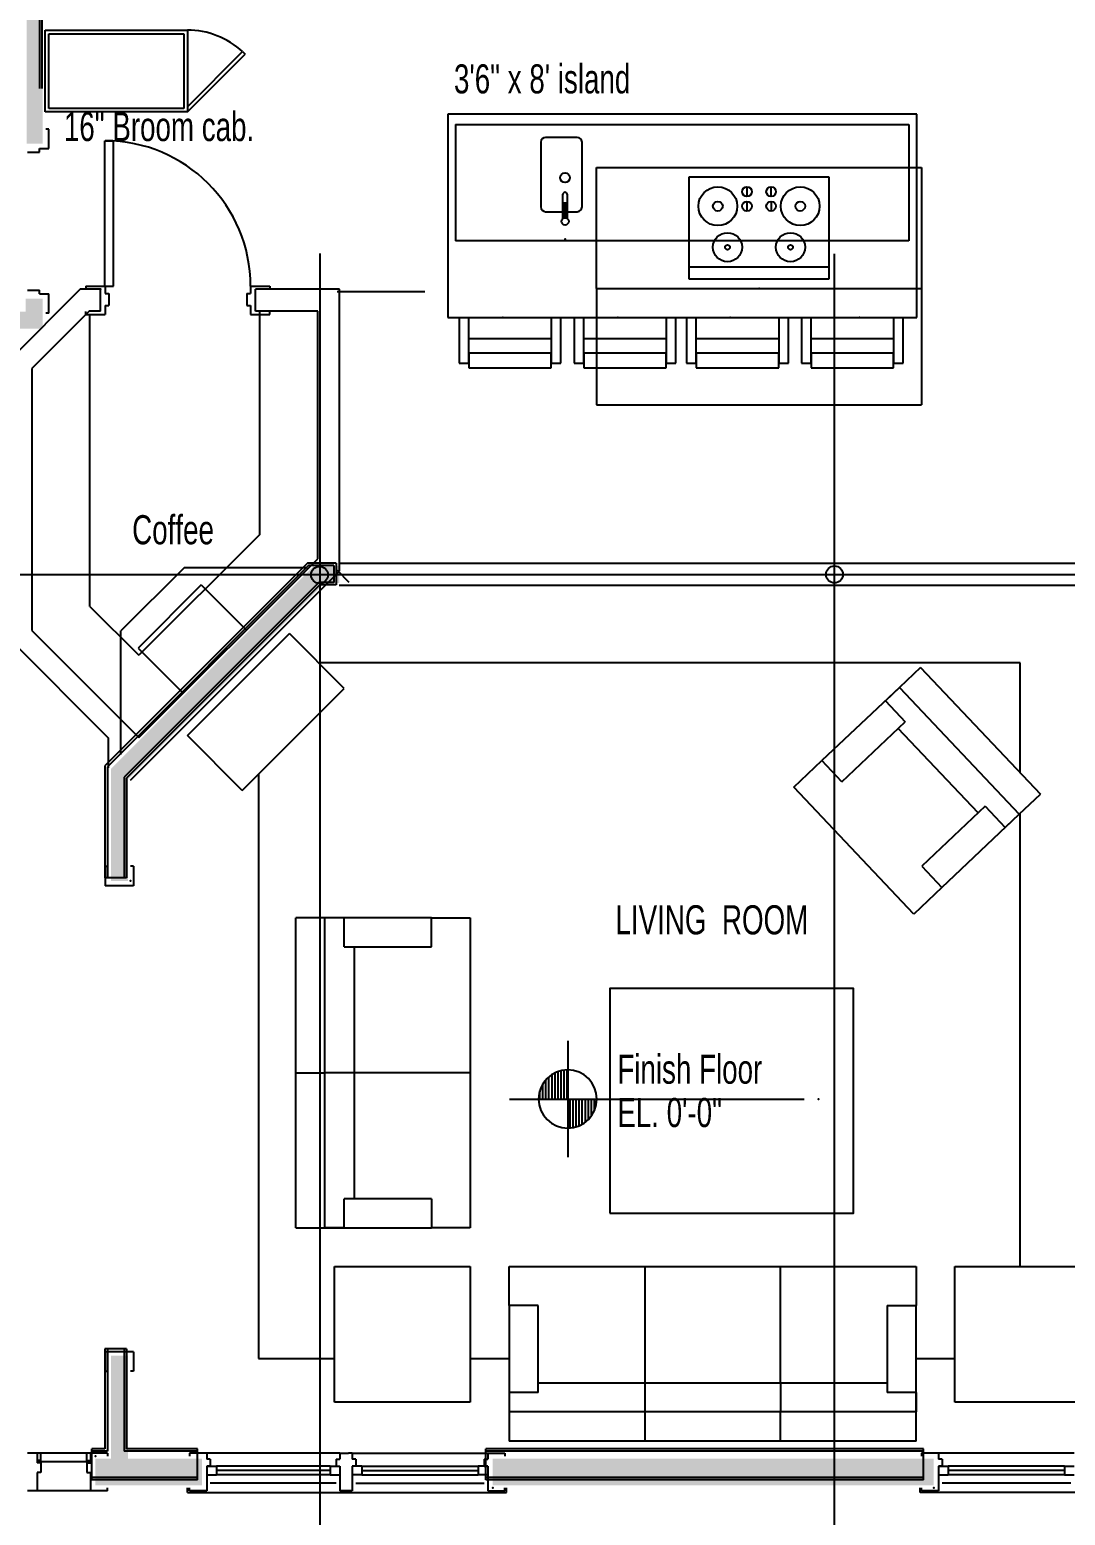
# Model space of a CAD drawing. Extents: x -743 to 664, y -463 to 298.
# Drawn here: x 0.6 to 214.3, y -292.5 to 14.1 of the extents above; entities that cross this region are included whole.
import ezdxf
from ezdxf.enums import TextEntityAlignment as Align

# ---------------------------------------------------------------- set-up
doc = ezdxf.new("R2010")
doc.units = 0
doc.header["$MEASUREMENT"] = 0
for name, color, linetype in [('1.1COLLINE', 7, 'Continuous'), ('1.1COLUMNS', 51, 'Continuous'), ('1.1DEMO', 3, 'Continuous'), ('1.1DRWDWS', 1, 'Continuous'), ('1.1FILL', 7, 'Continuous'), ('1.1NOTES', 11, 'Continuous'), ('1.1RMNAMES', 5, 'Continuous'), ('1.1WALL', 7, 'Continuous')]:
    doc.layers.add(name, color=color, linetype=linetype)
doc.styles.add('DCADTXTSTYLE30', font='ARIAL NARROW')
doc.styles.add('DCADTXTSTYLE31', font='ARIAL NARROW')
doc.styles.add('DCADTXTSTYLE33', font='ARIAL NARROW')
doc.styles.add('DCADTXTSTYLE37', font='ARIAL NARROW')
doc.styles.add('DCADTXTSTYLE44', font='ARIAL NARROW')
doc.styles.add('DCADTXTSTYLE56', font='ARIAL NARROW')

# ---------------------------------------------------------------- blocks, each defined once
blk = doc.blocks.new('ARCHSM8')
at = {"color": 1, "linetype": 'Continuous', "ltscale": 12.015892}
for p, q in [((0, 12.01), (0, -12.01)), ((-12.01, 0), (12.01, 0))]:
    blk.add_line(p, q, dxfattribs=at)
at = {"color": 3, "linetype": 'Continuous', "ltscale": 12.015892}
for p, q in [((-5.13, 0), (-5.13, 3.12)), ((-4.51, 0), (-4.51, 3.97)), ((-3.88, 0), (-3.88, 4.59)), ((-3.25, 0), (-3.25, 5.05)), ((-2.63, 0), (-2.63, 5.4)), ((-2, 0), (-2, 5.66)), ((-1.38, 0), (-1.38, 5.85)), ((-0.75, 0), (-0.75, 5.96)), ((-0.13, 0), (-0.13, 6.01)), ((-5.76, 0), (-5.76, 1.72)), ((0.5, -5.99), (0.5, 0)), ((1.13, -5.9), (1.13, 0)), ((1.75, -5.75), (1.75, 0)), ((2.38, -5.52), (2.38, 0)), ((3, -5.2), (3, 0)), ((3.63, -4.79), (3.63, 0)), ((4.26, -4.24), (4.26, 0)), ((4.88, -3.5), (4.88, 0)), ((5.51, -2.4), (5.51, 0))]:
    blk.add_line(p, q, dxfattribs=at)
for start, end in [(90, 180), (0, 90), (180, 270), (270, 360)]:
    blk.add_arc((0, 0), 6.01, start, end, dxfattribs=at)

msp = doc.modelspace()

# ---------------------------------------------------------------- hatches: boundary and pattern name
at = {"layer": '1.1FILL', "linetype": 'Continuous', "ltscale": 8}
for points in [[(-21.05, 81.2), (-17.55, 81.24), (-17.55, 73.72), (29.95, 73.72), (29.95, 68.22), (3.31, 68.22), (3.31, -9.35), (0, -9.34), (-0.02, 55.72), (-17.55, 55.73), (-17.55, 59.22), (-0.01, 59.22), (-0.01, 68.22), (-17.55, 68.22), (-17.55, 63.07), (-21.05, 63.07)], [(-0.19, -47.53), (3.31, -47.53), (3.28, -41.35), (-0.18, -41.35), (-0.19, -44.03), (-46.39, -44.03), (-46.39, -47.53), (-46.39, -44.03), (-82.05, -44.03), (-82.05, -21.78), (-85.55, -21.78), (-85.55, -44.03), (-122.81, -44.03), (-122.81, -47.53)], [(20.93, -140.55), (61.46, -100.03), (64.53, -100.03), (64.53, -96.53), (59.3, -96.53), (17.43, -138.4)], [(20.93, -140.55), (17.43, -138.4), (17.43, -161.52), (20.93, -161.52)], [(36.2, -286.28), (36.2, -280.78), (20.93, -280.78), (20.93, -259.52), (17.43, -259.52), (17.43, -280.78), (14.2, -280.78), (14.2, -286.28)], [(187.2, -286.28), (187.2, -280.78), (96.2, -280.78), (96.2, -286.28)]]:
    msp.add_hatch(color=7, dxfattribs=at).paths.add_polyline_path(points, flags=0)

# ---------------------------------------------------------------- linework, layer by layer
at = {"layer": '1.1COLLINE', "color": 7, "linetype": 'Continuous', "ltscale": 96}
for p, q in [((60.58, -315.69), (60.58, -32.01)), ((166.7, -315.79), (166.7, -32.1)), ((-250.48, -98.28), (330.5, -98.28))]:
    msp.add_line(p, q, dxfattribs=at)
at = {"layer": '1.1COLUMNS', "color": 51, "linetype": 'Continuous', "ltscale": 12}
for p, q in [((64.08, -39.91), (82.17, -39.91)), ((64.08, -97.41), (66.52, -99.85))]:
    msp.add_line(p, q, dxfattribs=at)
at = {"layer": '1.1COLUMNS', "color": 1, "linetype": 'Continuous', "ltscale": 12}
for centre in [(60.45, -98.37), (166.7, -98.28)]:
    msp.add_circle(centre, 1.75, dxfattribs=at)
at = {"layer": '1.1DEMO', "color": 11, "linetype": 'Continuous', "ltscale": 2}
for p, q in [((16.17, -38.78), (16.17, -8.78)), ((16.17, -8.78), (17.92, -8.78)), ((17.92, -38.78), (17.92, -8.78)), ((117.58, -14.28), (184.7, -14.28)), ((117.58, -39.28), (117.58, -14.28)), ((184.7, -14.28), (184.7, -39.28)), ((136.64, -16.28), (136.64, -37.28)), ((165.64, -16.28), (136.64, -16.28)), ((148.64, -18.28), (148.64, -20.28)), ((153.64, -20.28), (153.64, -18.28)), ((165.64, -37.28), (165.64, -16.28)), ((148.64, -21.28), (148.64, -23.28)), ((153.64, -21.28), (153.64, -23.28)), ((136.64, -34.78), (165.64, -34.78)), ((11.08, -39.41), (-3.42, -53.9)), ((15.22, -39.41), (11.08, -39.41)), ((12.22, -38.78), (16.22, -38.78)), ((12.22, -38.78), (12.22, -39.41)), ((15.22, -43.91), (15.22, -39.41)), ((16.17, -38.78), (17.92, -38.78)), ((16.22, -38.78), (16.22, -40.28)), ((46.22, -38.78), (50.22, -38.78)), ((46.22, -38.78), (46.22, -40.28)), ((47.22, -43.91), (47.22, -39.41)), ((64.58, -39.41), (47.22, -39.41)), ((50.22, -38.78), (50.22, -39.41)), ((64.58, -97.61), (64.58, -39.41)), ((117.58, -39.28), (184.7, -39.28)), ((117.58, -39.28), (117.58, -63.28)), ((136.64, -37.28), (165.64, -37.28)), ((184.7, -39.28), (184.7, -63.28)), ((16.22, -40.28), (16.97, -40.28)), ((16.22, -42.78), (16.22, -44.66)), ((16.22, -42.78), (16.97, -42.78)), ((16.97, -40.28), (16.97, -42.78)), ((45.47, -40.28), (46.22, -40.28)), ((45.47, -40.28), (45.47, -42.78)), ((45.47, -42.78), (46.22, -42.78)), ((46.22, -42.78), (46.22, -44.66)), ((12.94, -43.91), (1.08, -55.76)), ((12.22, -44.66), (12.22, -44.03)), ((12.22, -44.66), (16.22, -44.66)), ((15.22, -43.91), (12.94, -43.91)), ((13.08, -104.87), (13.08, -44.66)), ((46.22, -44.66), (50.22, -44.66)), ((60.08, -43.91), (47.22, -43.91)), ((48.08, -43.91), (48.08, -90.07)), ((50.22, -44.66), (50.22, -44.03)), ((60.08, -95.04), (60.08, -43.91)), ((1.08, -55.76), (1.08, -109.84)), ((117.58, -63.28), (184.7, -63.28)), ((48.08, -90.07), (23.18, -114.97)), ((23.18, -131.94), (60.08, -95.04)), ((21.43, -140.76), (64.58, -97.61)), ((13.08, -104.87), (23.18, -114.97)), ((1.08, -109.84), (23.18, -131.94)), ((-3.42, -111.7), (16.93, -132.05)), ((16.93, -138.19), (16.93, -132.1))]:
    msp.add_line(p, q, dxfattribs=at)
for centre, radius in [((142.64, -22.28), 4), ((148.64, -19.28), 1), ((153.64, -19.28), 1), ((159.64, -22.28), 4), ((142.64, -22.28), 1), ((148.64, -22.28), 1), ((153.64, -22.28), 1), ((159.64, -22.28), 1), ((144.64, -30.75), 3), ((144.64, -30.75), 0.5), ((157.64, -30.75), 3), ((157.64, -30.75), 0.5)]:
    msp.add_circle(centre, radius, dxfattribs=at)
msp.add_arc((16.22, -38.78), 30, 0, 90, dxfattribs=at)
for p in [(15.22, -39.41), (151.14, -39.28)]:
    msp.add_point(p, dxfattribs=at)
at = {"layer": '1.1DRWDWS', "color": 3, "linetype": 'Continuous', "ltscale": 12}
for p, q in [((3.81, 14.06), (33.17, 14.06)), ((3.81, -2.83), (3.81, 14.06)), ((4.56, 13.31), (32.42, 13.31)), ((4.56, -2.08), (4.56, 13.31)), ((32.42, 13.31), (32.42, -2.08)), ((33.17, 14.06), (33.17, -2.83)), ((33.17, -1.77), (44.57, 9.63)), ((44.57, 9.63), (45.1, 9.1)), ((33.17, -2.83), (45.1, 9.1)), ((33.17, -2.83), (3.81, -2.83)), ((32.42, -2.08), (4.56, -2.08)), ((183.7, -3.28), (86.92, -3.28)), ((86.92, -3.28), (86.92, -45.28)), ((183.7, -45.28), (183.7, -3.28)), ((4.57, -6.35), (3.94, -6.35)), ((4.57, -44.35), (3.94, -44.35)), ((86.92, -45.28), (183.7, -45.28)), ((32.48, -96.91), (19.46, -109.92)), ((57.9, -96.91), (32.48, -96.91)), ((19.46, -135.45), (19.46, -109.92)), ((16.18, -158.52), (16.81, -158.52)), ((22.06, -158.52), (21.43, -158.52)), ((16.18, -262.71), (16.81, -262.71)), ((22.06, -262.71), (21.43, -262.71)), ((2.95, -279.65), (0.2, -279.65)), ((2.2, -279.65), (2.2, -281.65)), ((12.95, -281.39), (2.2, -281.39)), ((16.7, -279.65), (12.45, -279.65)), ((13.2, -279.65), (13.2, -281.65)), ((16.7, -279.65), (16.7, -280.28)), ((2.2, -283.65), (2.2, -287.4)), ((13.2, -283.65), (13.2, -287.4)), ((37.16, -282.34), (39.16, -282.34)), ((37.16, -284.09), (39.16, -284.09)), ((39.16, -282.34), (39.16, -284.09)), ((62.65, -283.22), (39.16, -283.22)), ((62.65, -282.34), (62.65, -284.09)), ((62.65, -282.34), (64.65, -282.34)), ((62.65, -284.09), (64.65, -284.09)), ((69.2, -282.34), (67.2, -282.34)), ((69.2, -284.09), (67.2, -284.09)), ((69.2, -282.34), (69.2, -284.09)), ((69.2, -283.22), (93.2, -283.22)), ((93.2, -282.34), (93.2, -284.09)), ((95.2, -282.34), (93.2, -282.34)), ((95.2, -284.09), (93.2, -284.09)), ((188.2, -282.34), (190.2, -282.34)), ((188.2, -284.09), (190.2, -284.09)), ((190.2, -282.34), (190.2, -284.09)), ((214.2, -283.22), (190.2, -283.22)), ((214.2, -282.34), (214.2, -284.09)), ((214.2, -282.34), (216.2, -282.34)), ((214.2, -284.09), (216.2, -284.09)), ((2.2, -287.4), (0.2, -287.4)), ((16.7, -287.4), (13.2, -287.4)), ((16.7, -287.4), (16.7, -286.78))]:
    msp.add_line(p, q, dxfattribs=at)
at = {"layer": '1.1DRWDWS', "color": 1, "linetype": 'Continuous', "ltscale": 8}
for p, q in [((88.53, -5.44), (182.07, -5.44)), ((88.53, -5.44), (88.53, -29.44)), ((182.07, -5.44), (182.07, -29.44)), ((182.07, -29.44), (88.53, -29.44)), ((230.7, -96.03), (64.53, -96.03)), ((36.01, -100.44), (23, -113.46)), ((36.01, -100.44), (45.35, -109.78)), ((230.7, -100.53), (64.53, -100.53)), ((23, -113.46), (32.33, -122.79))]:
    msp.add_line(p, q, dxfattribs=at)
at = {"layer": '1.1DRWDWS', "color": 3, "linetype": 'Continuous', "ltscale": 24}
for p, q in [((4.57, -10.35), (4.57, -6.35)), ((0.19, -11.1), (2.69, -11.1)), ((2.69, -10.35), (4.57, -10.35)), ((2.69, -11.1), (2.69, -10.35)), ((0.19, -39.6), (2.69, -39.6)), ((2.69, -40.35), (2.69, -39.6)), ((2.69, -40.35), (4.57, -40.35)), ((4.57, -44.35), (4.57, -40.35)), ((16.18, -158.52), (16.18, -162.52)), ((22.06, -158.52), (22.06, -162.52)), ((22.06, -162.52), (16.18, -162.52)), ((16.18, -258.71), (16.18, -262.71)), ((22.06, -258.71), (16.18, -258.71)), ((22.06, -258.71), (22.06, -262.71)), ((2.95, -281.15), (2.2, -281.15)), ((2.95, -281.65), (2.2, -281.65)), ((2.95, -281.15), (2.95, -279.65)), ((2.95, -281.65), (2.95, -283.65)), ((12.45, -281.15), (12.45, -279.65)), ((12.45, -281.15), (13.2, -281.15)), ((12.45, -281.65), (13.2, -281.65)), ((12.45, -281.65), (12.45, -283.65)), ((37.16, -279.65), (33.58, -279.65)), ((33.58, -279.65), (33.58, -280.28)), ((37.16, -279.65), (37.16, -280.84)), ((37.91, -280.84), (37.16, -280.84)), ((37.91, -280.84), (37.91, -282.34)), ((63.9, -280.84), (64.65, -280.84)), ((63.9, -280.84), (63.9, -282.34)), ((64.65, -279.65), (66.4, -279.65)), ((64.65, -279.65), (64.65, -280.84)), ((67.2, -279.65), (66.45, -279.65)), ((67.2, -279.65), (67.2, -280.84)), ((67.95, -280.84), (67.2, -280.84)), ((67.95, -280.84), (67.95, -282.34)), ((94.45, -280.84), (95.2, -280.84)), ((94.45, -280.84), (94.45, -282.34)), ((95.2, -279.65), (95.2, -280.84)), ((95.2, -279.65), (98.7, -279.65)), ((98.7, -279.65), (98.7, -280.28)), ((188.2, -279.65), (184.7, -279.65)), ((184.7, -279.65), (184.7, -280.28)), ((188.2, -279.65), (188.2, -280.84)), ((188.95, -280.84), (188.2, -280.84)), ((188.95, -280.84), (188.95, -282.34)), ((2.95, -283.65), (2.2, -283.65)), ((12.45, -283.65), (13.2, -283.65)), ((37.16, -282.34), (37.16, -287.4)), ((37.91, -282.34), (37.16, -282.34)), ((63.9, -282.34), (64.65, -282.34)), ((64.65, -282.34), (64.65, -287.4)), ((67.95, -282.34), (67.2, -282.34)), ((67.2, -282.34), (67.2, -287.4)), ((94.45, -282.34), (95.2, -282.34)), ((95.2, -282.34), (95.2, -287.4)), ((188.2, -282.34), (188.2, -287.4)), ((188.95, -282.34), (188.2, -282.34)), ((33.58, -287.4), (33.58, -286.78)), ((37.16, -287.4), (33.58, -287.4)), ((67.2, -287.4), (64.65, -287.4)), ((95.2, -287.4), (98.7, -287.4)), ((98.7, -287.4), (98.7, -286.78)), ((184.7, -287.4), (184.7, -286.78)), ((188.2, -287.4), (184.7, -287.4))]:
    msp.add_line(p, q, dxfattribs=at)
at = {"layer": '1.1DRWDWS', "color": 1, "linetype": 'Continuous', "ltscale": 12}
for p, q in [((106.11, -9.07), (106.11, -22.41)), ((113.61, -8.07), (107.11, -8.07)), ((114.61, -22.41), (114.61, -9.07)), ((110.61, -19.91), (110.61, -24.91)), ((111.61, -24.91), (111.61, -19.91)), ((107.11, -23.41), (110.61, -23.41)), ((111.36, -21.66), (110.86, -21.66)), ((110.86, -21.66), (110.86, -24.66)), ((111.36, -24.66), (111.36, -21.66)), ((111.61, -23.41), (113.61, -23.41)), ((89.26, -45.28), (89.26, -54.64)), ((91.26, -54.64), (91.26, -45.28)), ((91.26, -52.64), (91.26, -45.28)), ((108.26, -45.28), (108.26, -54.64)), ((108.26, -45.28), (108.26, -52.64)), ((110.26, -54.64), (110.26, -45.28)), ((112.97, -45.28), (112.97, -54.64)), ((114.97, -54.64), (114.97, -45.28)), ((114.97, -52.64), (114.97, -45.28)), ((131.97, -45.28), (131.97, -54.64)), ((131.97, -45.28), (131.97, -52.64)), ((133.97, -54.64), (133.97, -45.28)), ((136.2, -45.28), (136.2, -54.64)), ((138.2, -54.64), (138.2, -45.28)), ((138.2, -52.64), (138.2, -45.28)), ((155.2, -45.28), (155.2, -54.64)), ((155.2, -45.28), (155.2, -52.64)), ((157.2, -54.64), (157.2, -45.28)), ((159.9, -45.28), (159.9, -54.64)), ((161.9, -54.64), (161.9, -45.28)), ((161.9, -52.64), (161.9, -45.28)), ((178.9, -45.28), (178.9, -54.64)), ((178.9, -45.28), (178.9, -52.64)), ((180.9, -54.64), (180.9, -45.28)), ((108.26, -49.64), (91.26, -49.64)), ((131.97, -49.64), (114.97, -49.64)), ((155.2, -49.64), (138.2, -49.64)), ((178.9, -49.64), (161.9, -49.64)), ((89.26, -54.64), (91.26, -54.64)), ((91.26, -52.64), (91.26, -55.64)), ((108.26, -52.64), (91.26, -52.64)), ((108.26, -55.64), (108.26, -52.64)), ((108.26, -54.64), (110.26, -54.64)), ((112.97, -54.64), (114.97, -54.64)), ((114.97, -52.64), (114.97, -55.64)), ((131.97, -52.64), (114.97, -52.64)), ((131.97, -55.64), (131.97, -52.64)), ((131.97, -54.64), (133.97, -54.64)), ((136.2, -54.64), (138.2, -54.64)), ((138.2, -52.64), (138.2, -55.64)), ((155.2, -52.64), (138.2, -52.64)), ((155.2, -55.64), (155.2, -52.64)), ((155.2, -54.64), (157.2, -54.64)), ((159.9, -54.64), (161.9, -54.64)), ((161.9, -52.64), (161.9, -55.64)), ((178.9, -52.64), (161.9, -52.64)), ((178.9, -55.64), (178.9, -52.64)), ((178.9, -54.64), (180.9, -54.64)), ((91.26, -55.64), (108.26, -55.64)), ((114.97, -55.64), (131.97, -55.64)), ((138.2, -55.64), (155.2, -55.64)), ((161.9, -55.64), (178.9, -55.64)), ((13.2, -279.65), (2.95, -279.65)), ((13.2, -287.4), (2.2, -287.4))]:
    msp.add_line(p, q, dxfattribs=at)
at = {"layer": '1.1DRWDWS', "color": 7, "linetype": 'Continuous', "ltscale": 12}
for p, q in [((64.65, -279.65), (37.16, -279.65)), ((67.2, -279.65), (95.2, -279.65)), ((216.2, -279.65), (188.2, -279.65)), ((33.23, -287.78), (99.05, -287.78)), ((250.17, -287.78), (184.36, -287.78))]:
    msp.add_line(p, q, dxfattribs=at)
at = {"layer": '1.1DRWDWS', "color": 11, "linetype": 'Continuous', "ltscale": 24}
for p, q in [((62.65, -282.34), (39.16, -282.34)), ((62.65, -284.09), (39.16, -284.09)), ((69.2, -282.34), (93.2, -282.34)), ((69.2, -284.09), (93.2, -284.09)), ((214.2, -282.34), (190.2, -282.34)), ((214.2, -284.09), (190.2, -284.09))]:
    msp.add_line(p, q, dxfattribs=at)
at = {"layer": '1.1DRWDWS', "color": 7, "linetype": 'Continuous', "ltscale": 24}
for p, q in [((33.23, -287.78), (33.23, -286.78)), ((99.05, -287.78), (99.05, -286.78)), ((184.36, -287.78), (184.36, -286.78))]:
    msp.add_line(p, q, dxfattribs=at)
at = {"layer": '1.1DRWDWS', "color": 11, "linetype": 'Continuous', "ltscale": 3}
for p, q in [((63.9, -285.84), (37.91, -285.84)), ((67.95, -285.84), (94.45, -285.84)), ((215.45, -285.84), (188.95, -285.84))]:
    msp.add_line(p, q, dxfattribs=at)
at = {"layer": '1.1DRWDWS', "color": 1, "linetype": 'Continuous', "ltscale": 12}
for centre, radius in [((111.11, -16.41), 1), ((111.11, -25.41), 0.75)]:
    msp.add_circle(centre, radius, dxfattribs=at)
for centre, radius, start, end in [((33.17, -2.83), 16.89, 47.5452, 90), ((107.11, -9.07), 1, 90, 180), ((113.61, -9.07), 1, 0, 90), ((111.11, -19.91), 0.5, 0, 180), ((107.11, -22.41), 1, 180, 270), ((113.61, -22.41), 1, 270, 360)]:
    msp.add_arc(centre, radius, start, end, dxfattribs=at)
at = {"layer": '1.1DRWDWS', "color": 1, "linetype": 'Continuous', "ltscale": 2}
msp.add_point((111.11, -29.07), dxfattribs=at)
at = {"layer": '1.1DRWDWS', "color": 1, "linetype": 'Continuous', "ltscale": 12}
for p in [(98.26, -45.28), (121.97, -45.28), (145.2, -45.28), (171.9, -45.28)]:
    msp.add_point(p, dxfattribs=at)
at = {"layer": '1.1DRWDWS', "color": 51, "linetype": 'Continuous', "ltscale": 12}
for p in [(21.43, -161.52), (14.2, -280.28)]:
    msp.add_point(p, dxfattribs=at)
at = {"layer": '1.1DRWDWS', "color": 51, "linetype": 'Continuous'}
for p in [(96.2, -286.78), (187.2, -286.78)]:
    msp.add_point(p, dxfattribs=at)
at = {"layer": '1.1NOTES', "color": 11, "linetype": 'Continuous', "ltscale": 12}
for p, q in [((33.17, -131.55), (54.23, -110.5)), ((65.54, -121.81), (54.23, -110.5)), ((205.05, -116.53), (60.58, -116.53)), ((184.47, -117.46), (180.11, -121.59)), ((184.47, -117.46), (209.21, -143.62)), ((205.05, -139.21), (205.05, -116.53)), ((44.49, -142.87), (65.54, -121.81)), ((180.11, -121.59), (164.13, -136.71)), ((177.21, -124.34), (180.11, -121.59)), ((180.11, -121.59), (204.85, -147.74)), ((177.21, -124.34), (181.33, -128.7)), ((168.26, -141.07), (181.33, -128.7)), ((44.49, -142.87), (33.17, -131.55)), ((196.37, -147.5), (179.88, -130.07)), ((158.32, -142.21), (164.13, -136.71)), ((168.26, -141.07), (164.13, -136.71)), ((47.86, -139.49), (47.86, -260.13)), ((183.06, -168.36), (158.32, -142.21)), ((204.85, -147.74), (209.21, -143.62)), ((197.83, -146.13), (184.75, -158.5)), ((197.83, -146.13), (201.95, -150.49)), ((188.87, -162.86), (204.85, -147.74)), ((201.95, -150.49), (204.85, -147.74)), ((205.05, -241.13), (205.05, -147.56)), ((184.75, -158.5), (188.87, -162.86)), ((188.87, -162.86), (183.06, -168.36)), ((55.56, -233.13), (55.56, -169.13)), ((61.56, -169.13), (55.56, -169.13)), ((61.56, -233.13), (61.56, -169.13)), ((83.56, -169.13), (61.56, -169.13)), ((65.56, -169.13), (61.56, -169.13)), ((65.56, -175.13), (65.56, -169.13)), ((83.56, -169.13), (91.56, -169.13)), ((83.56, -175.13), (83.56, -169.13)), ((91.56, -169.13), (91.56, -233.13)), ((65.56, -175.13), (83.56, -175.13)), ((67.56, -175.13), (67.56, -227.13)), ((55.56, -201.13), (61.56, -201.13)), ((67.56, -201.13), (61.56, -201.13)), ((91.56, -201.13), (67.56, -201.13)), ((83.56, -227.13), (65.56, -227.13)), ((65.56, -233.13), (65.56, -227.13)), ((83.56, -227.13), (83.56, -233.13)), ((55.56, -233.13), (61.56, -233.13)), ((61.56, -233.13), (83.56, -233.13)), ((65.56, -233.13), (61.56, -233.13)), ((91.56, -233.13), (83.56, -233.13)), ((63.56, -269.13), (63.56, -241.13)), ((63.56, -241.13), (91.56, -241.13)), ((91.56, -241.13), (91.56, -269.13)), ((99.56, -249.13), (99.56, -241.13)), ((99.56, -241.13), (183.56, -241.13)), ((127.56, -241.13), (127.56, -265.13)), ((155.56, -265.13), (155.56, -241.13)), ((183.56, -241.13), (183.56, -249.13)), ((191.56, -269.13), (191.56, -241.13)), ((191.56, -241.13), (219.56, -241.13)), ((105.56, -249.13), (99.56, -249.13)), ((99.56, -249.13), (99.56, -271.13)), ((105.56, -267.13), (105.56, -249.13)), ((177.56, -249.13), (177.56, -267.13)), ((177.56, -249.13), (183.56, -249.13)), ((183.56, -271.13), (183.56, -249.13)), ((47.86, -260.13), (63.56, -260.13)), ((91.56, -260.13), (99.56, -260.13)), ((183.56, -260.13), (191.56, -260.13)), ((105.56, -265.13), (177.56, -265.13)), ((127.56, -265.13), (127.56, -271.13)), ((155.56, -265.13), (155.56, -271.13)), ((91.56, -269.13), (63.56, -269.13)), ((105.56, -267.13), (99.56, -267.13)), ((99.56, -267.13), (99.56, -271.13)), ((183.56, -267.13), (177.56, -267.13)), ((183.56, -267.13), (183.56, -271.13)), ((219.56, -269.13), (191.56, -269.13)), ((183.56, -271.13), (99.56, -271.13)), ((99.56, -271.13), (99.56, -277.13)), ((127.56, -271.13), (127.56, -277.13)), ((155.56, -277.13), (155.56, -271.13)), ((183.56, -277.13), (183.56, -271.13)), ((183.56, -277.13), (99.56, -277.13))]:
    msp.add_line(p, q, dxfattribs=at)
at = {"layer": '1.1NOTES', "color": 1, "linetype": 'Continuous', "ltscale": 12}
msp.add_line((111.67, -206.54), (160.44, -206.54), dxfattribs=at)
at = {"layer": '1.1NOTES', "color": 11, "linetype": 'Continuous', "ltscale": 12}
msp.add_lwpolyline([(120.36, -230.11), (170.65, -230.11), (170.65, -183.76), (120.36, -183.76)], close=True, dxfattribs=at)
at = {"layer": '1.1NOTES', "color": 51, "linetype": 'Continuous', "ltscale": 4}
msp.add_point((163.44, -206.54), dxfattribs=at)
at = {"layer": '1.1WALL'}
for p, q in [((2.65, 66.96), (2.65, 2.02)), ((3.15, 66.46), (3.15, 2.02)), ((57.98, -95.96), (16.16, -137.78)), ((58.19, -96.46), (16.66, -137.99)), ((63.87, -95.96), (57.98, -95.96)), ((63.37, -96.46), (58.19, -96.46)), ((63.37, -96.46), (63.37, -99.93)), ((63.87, -95.96), (63.87, -100.42)), ((60.33, -99.93), (20.13, -140.13)), ((60.53, -100.42), (20.62, -140.33)), ((63.37, -99.93), (60.33, -99.93)), ((63.87, -100.42), (60.53, -100.42)), ((16.16, -137.78), (16.16, -160.92)), ((16.66, -137.99), (16.66, -160.92)), ((20.13, -140.13), (20.13, -160.92)), ((20.62, -140.33), (20.62, -160.92)), ((20.62, -160.92), (16.16, -160.92)), ((16.16, -258.13), (16.16, -278.71)), ((20.62, -258.13), (16.16, -258.13)), ((16.66, -258.13), (16.66, -279.21)), ((20.13, -258.13), (20.13, -279.21)), ((20.62, -258.13), (20.62, -278.71)), ((16.16, -278.71), (13.45, -278.71)), ((13.45, -285.16), (13.45, -278.71)), ((35.27, -278.71), (20.62, -278.71)), ((35.27, -285.16), (35.27, -278.71)), ((185.05, -278.71), (94.79, -278.71)), ((94.79, -285.16), (94.79, -278.71)), ((185.05, -285.16), (185.05, -278.71)), ((16.66, -279.21), (13.45, -279.21)), ((35.27, -279.21), (20.13, -279.21)), ((185.05, -279.21), (94.79, -279.21)), ((35.27, -284.67), (13.45, -284.67)), ((185.05, -284.67), (94.79, -284.67)), ((35.27, -285.16), (13.45, -285.16)), ((185.05, -285.16), (94.79, -285.16))]:
    msp.add_line(p, q, dxfattribs=at)

# ---------------------------------------------------------------- block references
at = {"layer": '1.1NOTES', "color": 250, "linetype": 'Continuous', "ltscale": 0.03125}
msp.add_blockref('ARCHSM8', (111.67, -206.54), dxfattribs=at)

# ---------------------------------------------------------------- texts
at = {"layer": '1.1NOTES', "color": 3, "linetype": 'Continuous', "ltscale": 12, "width": 0.833333}
for s, style, p in [('3\'6" x 8\' island', 'DCADTXTSTYLE33', (88.19, -0.8)), ('16" Broom cab.', 'DCADTXTSTYLE44', (7.69, -10.64))]:
    msp.add_text(s, height=6, dxfattribs=dict(at, style=style)).set_placement(p, align=Align.BOTTOM_LEFT)
at = {"layer": '1.1NOTES', "color": 3, "linetype": 'Continuous', "ltscale": 12, "style": 'DCADTXTSTYLE37', "width": 0.833333}
msp.add_text('Coffee', height=6, dxfattribs=at).set_placement((38.66, -93.85), align=Align.BOTTOM_RIGHT)
at = {"layer": '1.1NOTES', "color": 5, "linetype": 'Continuous', "ltscale": 15.996, "width": 0.833333}
for s, height, style, p in [('Finish Floor', 5.9985, 'DCADTXTSTYLE30', (121.9, -205.18)), ('EL. 0\'-0"', 5.998, 'DCADTXTSTYLE31', (121.9, -214.13))]:
    msp.add_text(s, height=height, dxfattribs=dict(at, style=style)).set_placement(p, align=Align.BOTTOM_LEFT)
at = {"layer": '1.1RMNAMES', "color": 5, "linetype": 'Continuous', "ltscale": 8, "style": 'DCADTXTSTYLE56', "width": 0.833333}
msp.add_text('LIVING  ROOM', height=6, dxfattribs=at).set_placement((121.52, -174.36), align=Align.BOTTOM_LEFT)

doc.saveas('drawing.dxf')
